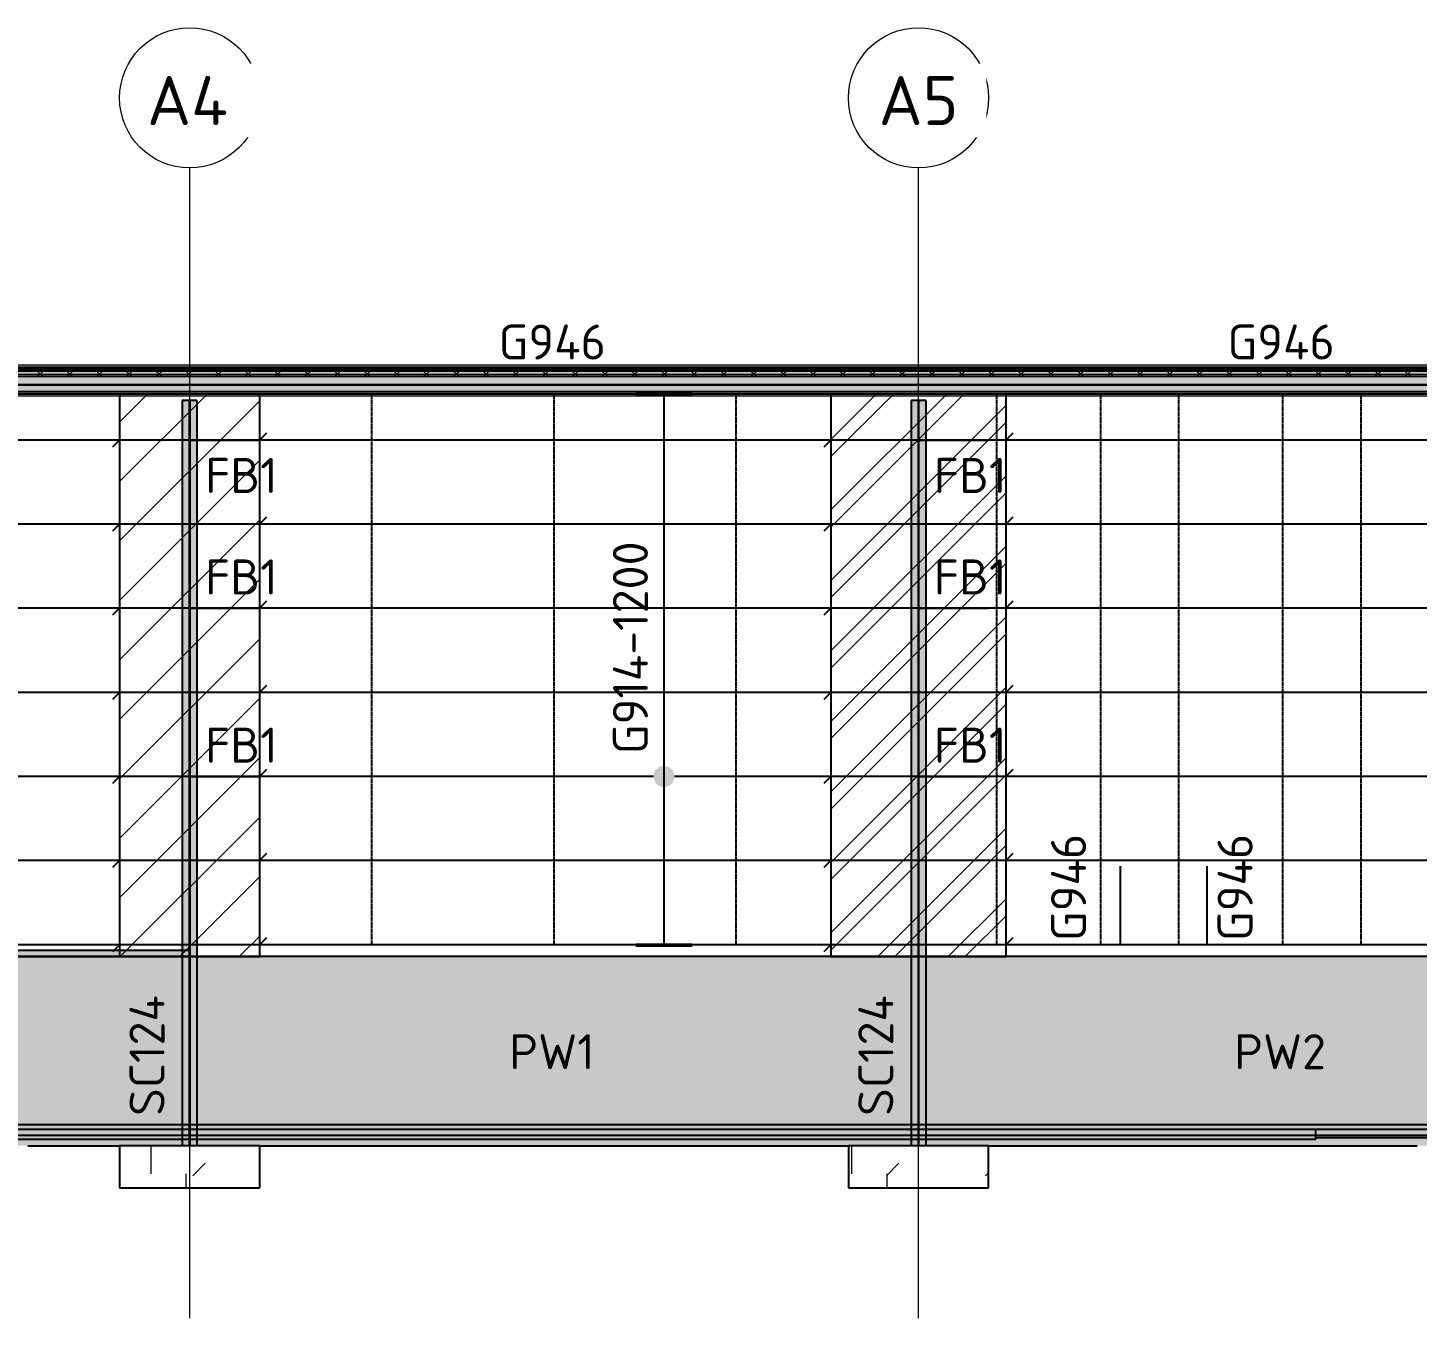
# Model space of a CAD drawing. Header units: millimetres. Extents: x 632 to 421542, y -3890 to 20851.
# Drawn here: x 52541 to 72367, y 2441 to 20851 of the extents above; entities that cross this region are included whole.
import ezdxf

# ---------------------------------------------------------------- set-up
doc = ezdxf.new("R2010")
doc.units = ezdxf.units.MM
for name, pattern in [('Dash', [7, 5, -2]), ('Hidden', [4, 3, -1]), ('Hidden Double', [7, 5, -2]), ('Hidden Half', [3, 2, -1])]:
    doc.linetypes.add(name, pattern=pattern)
for name, color, linetype, lineweight in [('A-010-M_LINE', 90, 'Continuous', 13), ('A-200-A_WALL', 211, 'Continuous', 18), ('A-200-H_WALL', 111, 'Continuous', 13), ('A-200-M_WALL_EXT', 113, 'Continuous', 13), ('A-200-MH_WALL', 110, 'Hidden', 13), ('A-230-H-FLOOR', 190, 'Continuous', 13), ('A-230-M_FLOOR', 192, 'Continuous', 13), ('A-230-MH_FLOOR', 190, 'Hidden Double', 13), ('A-270-M_ROOF', 132, 'Continuous', 13), ('S-160-M_FOUND', 171, 'Continuous', 13), ('S-160-MH_FOUND', 171, 'Hidden Half', 13), ('S-280-A_COLUMN', 171, 'Continuous', 18), ('S-280-A_STRUCT_FRAME', 2, 'Continuous', 18), ('S-280-M_COLUMN', 52, 'Continuous', 13), ('S-280-M_STRUCT_FRAME', 12, 'Continuous', 13), ('S-280-MH_COLUMN', 52, 'Hidden Half', 13), ('Z-000-T_TEXT', 131, 'Continuous', 25), ('Z-030-M_GRID', 191, 'Continuous', 13), ('Z-033_T_GRIDREF', 31, 'Continuous', 13), ('Z-060-M_DETAIL', 92, 'Continuous', 25), ('Z-230-A_LEVEL', 51, 'Continuous', 13)]:
    doc.layers.add(name, color=color, linetype=linetype, lineweight=lineweight)
doc.styles.add('ISOCPEUR_1', font='isocpeur.ttf', dxfattribs={"height": 700})
doc.styles.add('ISOCPEUR_2', font='isocpeur.ttf', dxfattribs={"height": 500})
pattern_1 = [(45, (-968699.5, 0), (-1414.214, 0), [750, -3000]), (45, (-967699.5, 1000), (-1414.214, 0), [750, -3000]), (45, (-966699.5, -300), (-1414.214, 0), [250, -2000]), (90, (-966699.46, 500), (-500, 500), [500, -2000]), (315, (-966699.5, 1000), (0, 2828.43), [500, -3000]), (0, (-967699.5, 1000), (2000, 2000), [300, -1000]), (0, (-970199.5, 2000), (2000, 2000), [300, -2000])]

# ---------------------------------------------------------------- blocks, each defined once
blk = doc.blocks.new('25021-APA-ZZ-ZZ-M3-AR-000001_V3_rvt-1-S6_501-SECTION 1A')
at = {"layer": 'A-270-M_ROOF', "transparency": 33554432}
blk.add_hatch(color=9, dxfattribs=at).paths.add_polyline_path([(-913035, 15996), (-913035, 16037), (-1024751, 16037), (-1024751, 15996), (-918805, 15996)])
at = {"layer": 'A-270-M_ROOF', "lineweight": 5, "transparency": 33554432}
for color, points in [(9, [(-918805, 15971), (-913035, 15971), (-913035, 15996), (-1024751, 15996), (-1024751, 15971), (-925868, 15971)]), (254, [(-913035, 15625), (-913035, 15876), (-1024751, 15876), (-1024751, 15625), (-1021751, 15625), (-1021751, 15648), (-1021661, 15648), (-1021661, 15625), (-918805, 15625)]), (253, [(-913035, 15754), (-913035, 15954), (-1024720, 15954), (-1024720, 15754), (-918805, 15754)]), (253, [(-918805, 15759), (-913035, 15759), (-913035, 15904), (-1024720, 15904), (-1024720, 15759), (-925868, 15759)]), (253, [(-918805, 15766), (-913035, 15766), (-913035, 15899), (-1024720, 15899), (-1024720, 15766), (-925868, 15766)]), (253, [(-913035, 15752), (-913035, 15766), (-1024720, 15766), (-1024720, 15752), (-918805, 15752)]), (253, [(-913035, 15748), (-913035, 15752), (-1024720, 15752), (-1024720, 15748), (-918805, 15748)])]:
    blk.add_hatch(color=color, dxfattribs=at).paths.add_polyline_path(points)
at = {"layer": 'A-270-M_ROOF', "lineweight": 5}
h = blk.add_hatch(dxfattribs=at)
h.set_pattern_fill('FP_5', angle=45, style=0, pattern_type=2)
h.set_pattern_definition([(45, (-968699.46, -5e-07), (-212.132, 212.132), []), (135, (-968699.46, -5e-07), (-212.132, -212.132), [])])
h.paths.add_polyline_path([(-913035, 15876), (-913035, 15996), (-1024751, 15996), (-1024751, 15876), (-918805, 15876)])
at = {"layer": 'A-270-M_ROOF', "lineweight": 5, "transparency": 33554432}
h = blk.add_hatch(color=254, dxfattribs=at)
h.paths.add_polyline_path([(-913035, 15600), (-913035, 15625), (-1021661, 15625), (-1021661, 15600), (-918805, 15600)])
h.paths.add_polyline_path([(-1024751, 15600), (-1021751, 15600), (-1021751, 15625), (-1024751, 15625)])
at = {"layer": 'A-270-M_ROOF', "color": 53, "lineweight": 5}
for p, q in [((-913035, 16037), (-1024751, 16037)), ((-913035, 16011), (-1024751, 16011)), ((-913035, 15996), (-1024751, 15996)), ((-1024751, 15996), (-913035, 15996)), ((-913356, 15971), (-1024751, 15971)), ((-1024751, 15971), (-913356, 15971)), ((-1024751, 15876), (-913035, 15876)), ((-1024712, 15954), (-913356, 15954)), ((-1024712, 15954), (-913356, 15954)), ((-913356, 15904), (-1024712, 15904)), ((-1024712, 15904), (-913356, 15904)), ((-1024712, 15899), (-913356, 15899)), ((-1024712, 15899), (-913356, 15899)), ((-1024712, 15766), (-913356, 15766)), ((-913356, 15763), (-1024712, 15763)), ((-913356, 15759), (-1024712, 15759)), ((-913356, 15759), (-1024712, 15759)), ((-1024712, 15754), (-913356, 15754)), ((-1024712, 15754), (-913356, 15754)), ((-1024712, 15752), (-913356, 15752)), ((-913356, 15748), (-1024712, 15748)), ((-1024751, 15625), (-913035, 15625)), ((-1024712, 15600), (-913356, 15600))]:
    blk.add_line(p, q, dxfattribs=at)
blk = doc.blocks.new('NRP_Column-Steel-UB - SC124 - 530UB82_0-4109968-S6_501-SECTION 1A')
at = {"layer": 'S-280-M_COLUMN', "linetype": 'Hidden Half', "lineweight": 25}
for p, q in [((-1014856, 15532), (-1014856, 4900)), ((-1014846, 4900), (-1014846, 15532))]:
    blk.add_line(p, q, dxfattribs=at)
blk = doc.blocks.new('NRP_Framing-Steel-Purlin C - P946 - EC250-24-4032700-S6_501-SECTION 1A')
at = {"layer": 'S-280-M_STRUCT_FRAME', "color": 1, "lineweight": 25}
blk.add_line((-913017, 15655), (-1024537, 15655), dxfattribs=at)
blk.add_line((-913017, 15655), (-1024537, 15655), dxfattribs=at)
blk = doc.blocks.new('NRP_Framing-Steel-Purlin C - G946 - EC250-24-4111447-S6_501-SECTION 1A')
at = {"layer": 'S-280-M_STRUCT_FRAME', "color": 1, "lineweight": 25}
blk.add_line((-1004464, 15626), (-1014838, 15626), dxfattribs=at)
blk.add_line((-1004464, 15626), (-1014838, 15626), dxfattribs=at)
blk = doc.blocks.new('NRP_Framing-Steel-Purlin C - G946 - EC250-24-4133665-S6_501-SECTION 1A')
at = {"layer": 'S-280-M_STRUCT_FRAME', "color": 1, "lineweight": 25}
blk.add_line((-998751, 8892), (-998751, 7769), dxfattribs=at)
blk.add_line((-998751, 8892), (-998751, 7769), dxfattribs=at)
blk = doc.blocks.new('NRP_Framing-Steel-Purlin C - G946 - EC250-24-4133664-S6_501-SECTION 1A')
at = {"layer": 'S-280-M_STRUCT_FRAME', "color": 1, "lineweight": 25}
blk.add_line((-999289, 8892), (-999289, 7769), dxfattribs=at)
blk.add_line((-999289, 8892), (-999289, 7769), dxfattribs=at)
blk = doc.blocks.new('NRP_Foundation-Pad Footing Fibre _v2_ - PF2 -2400 x 2000 x 600d-V8-S6_501-SECTION 1A')
at = {"layer": 'S-160-M_FOUND'}
h = blk.add_hatch(dxfattribs=at)
h.set_pattern_fill('FP_9', color=256, style=0, pattern_type=2)
h.set_pattern_definition(pattern_1)
h.paths.add_polyline_path([(-995051, 4900), (-995051, 4300), (-993051, 4300), (-993051, 4900)])
at = {"layer": 'S-160-M_FOUND', "lineweight": 25}
for p, q in [((-993051, 4900), (-995051, 4900)), ((-995051, 4900), (-995051, 4300)), ((-993051, 4300), (-993051, 4900)), ((-995051, 4300), (-993051, 4300))]:
    blk.add_line(p, q, dxfattribs=at)
blk = doc.blocks.new('NRP_Foundation-Pad Footing Fibre _v2_ - PF2 -2400 x 2000 x 600d-V9-S6_501-SECTION 1A')
at = {"layer": 'S-160-M_FOUND'}
h = blk.add_hatch(dxfattribs=at)
h.set_pattern_fill('FP_9', color=256, style=0, pattern_type=2)
h.set_pattern_definition(pattern_1)
h.paths.add_polyline_path([(-984651, 4900), (-984651, 4300), (-982651, 4300), (-982651, 4900)])
at = {"layer": 'S-160-M_FOUND', "lineweight": 25}
for p, q in [((-982651, 4900), (-984651, 4900)), ((-984651, 4900), (-984651, 4300)), ((-982651, 4300), (-982651, 4900)), ((-984651, 4300), (-982651, 4300))]:
    blk.add_line(p, q, dxfattribs=at)
blk = doc.blocks.new('NRP_Framing-Steel-PFC - B308 - 250PFC-4014865-S6_501-SECTION 1A')
at = {"layer": 'S-280-M_STRUCT_FRAME', "linetype": 'Dash', "lineweight": 25}
blk.add_hatch(color=256, dxfattribs=at).paths.add_polyline_path([(-1003562, 7600), (-994156, 7600), (-994156, 7690), (-1004347, 7690), (-1004347, 7600)])
for p, q in [((-1004451, 7600), (-1004451, 7690)), ((-1004451, 7690), (-1004347, 7690)), ((-1004451, 7608), (-1004347, 7608)), ((-1004451, 7600), (-1004347, 7600)), ((-1004347, 7608), (-994156, 7608)), ((-994156, 7690), (-994051, 7690)), ((-994156, 7608), (-994051, 7608)), ((-994156, 7600), (-994051, 7600)), ((-994051, 7690), (-994051, 7600))]:
    blk.add_line(p, q, dxfattribs=at)
at = {"layer": 'S-280-M_STRUCT_FRAME', "lineweight": 25}
for p, q in [((-1004347, 7690), (-994156, 7690)), ((-1004347, 7600), (-994156, 7600))]:
    blk.add_line(p, q, dxfattribs=at)
blk = doc.blocks.new('NRP_Framing-Steel-Purlin Z - G914 - EZ250-15-V35-S6_501-SECTION 1A')
at = {"layer": 'S-280-M_STRUCT_FRAME', "color": 150, "lineweight": 25}
for p, q in [((-992956, 15069), (-993056, 14969)), ((-1005701, 14969), (-1005801, 14869)), ((-1004556, 14969), (-1005701, 14969)), ((-994156, 14969), (-1004347, 14969)), ((-993056, 14969), (-993947, 14969))]:
    blk.add_line(p, q, dxfattribs=at)
at = {"layer": 'S-280-M_STRUCT_FRAME', "color": 150, "linetype": 'Dash', "lineweight": 25}
for p, q in [((-1004347, 14969), (-1004556, 14969)), ((-993947, 14969), (-994156, 14969))]:
    blk.add_line(p, q, dxfattribs=at)
blk = doc.blocks.new('NRP_Framing-Steel-Purlin Z - G914 - EZ250-15-V23-S6_501-SECTION 1A')
at = {"layer": 'S-280-M_STRUCT_FRAME', "color": 150, "lineweight": 25}
for p, q in [((-1005701, 7769), (-1005801, 7669)), ((-1004556, 7769), (-1005701, 7769)), ((-999863, 7769), (-1004347, 7769)), ((-994156, 7769), (-999862, 7769)), ((-993056, 7769), (-993947, 7769)), ((-992956, 7869), (-993056, 7769))]:
    blk.add_line(p, q, dxfattribs=at)
at = {"layer": 'S-280-M_STRUCT_FRAME', "color": 150, "linetype": 'Dash', "lineweight": 25}
for p, q in [((-1004347, 7769), (-1004556, 7769)), ((-993947, 7769), (-994156, 7769))]:
    blk.add_line(p, q, dxfattribs=at)
blk = doc.blocks.new('NRP_Framing-Steel-Purlin Z - G914 - EZ250-15-V36-S6_501-SECTION 1A')
at = {"layer": 'S-280-M_STRUCT_FRAME', "color": 150, "lineweight": 25}
for p, q in [((-982306, 15069), (-982406, 14969)), ((-995051, 14969), (-995151, 14869)), ((-994156, 14969), (-995051, 14969)), ((-983756, 14969), (-993947, 14969)), ((-982406, 14969), (-983547, 14969))]:
    blk.add_line(p, q, dxfattribs=at)
at = {"layer": 'S-280-M_STRUCT_FRAME', "color": 150, "linetype": 'Dash', "lineweight": 25}
for p, q in [((-993947, 14969), (-994156, 14969)), ((-983547, 14969), (-983756, 14969))]:
    blk.add_line(p, q, dxfattribs=at)
blk = doc.blocks.new('NRP_Framing-Steel-Purlin Z - G914 - EZ250-15-V24-S6_501-SECTION 1A')
at = {"layer": 'S-280-M_STRUCT_FRAME', "color": 150, "lineweight": 25}
for p, q in [((-995051, 10169), (-995151, 10069)), ((-994156, 10169), (-995051, 10169)), ((-987433, 10169), (-993947, 10169)), ((-983756, 10169), (-987133, 10169)), ((-982406, 10169), (-983547, 10169)), ((-982306, 10269), (-982406, 10169))]:
    blk.add_line(p, q, dxfattribs=at)
at = {"layer": 'S-280-M_STRUCT_FRAME', "color": 150, "linetype": 'Dash', "lineweight": 25}
for p, q in [((-993947, 10169), (-994156, 10169)), ((-983547, 10169), (-983756, 10169))]:
    blk.add_line(p, q, dxfattribs=at)
blk = doc.blocks.new('NRP_Framing-Steel-Purlin Z - G914 - EZ250-15-V25-S6_501-SECTION 1A')
at = {"layer": 'S-280-M_STRUCT_FRAME', "color": 150, "lineweight": 25}
for p, q in [((-995051, 7769), (-995130, 7690)), ((-994156, 7769), (-995051, 7769)), ((-983756, 7769), (-993947, 7769)), ((-982406, 7769), (-983547, 7769)), ((-982306, 7869), (-982406, 7769))]:
    blk.add_line(p, q, dxfattribs=at)
at = {"layer": 'S-280-M_STRUCT_FRAME', "color": 150, "linetype": 'Dash', "lineweight": 25}
for p, q in [((-993947, 7769), (-994156, 7769)), ((-983547, 7769), (-983756, 7769)), ((-995130, 7690), (-995151, 7669))]:
    blk.add_line(p, q, dxfattribs=at)
blk = doc.blocks.new('NRP_Framing-Steel-Purlin Z - G914 - EZ250-15-4113278-S6_501-SECTION 1A')
at = {"layer": 'S-280-M_STRUCT_FRAME', "color": 150, "lineweight": 25}
for p, q in [((-971906, 15069), (-972006, 14969)), ((-984901, 14969), (-985001, 14869)), ((-983756, 14969), (-984901, 14969)), ((-973340, 14969), (-983547, 14969)), ((-972934, 14969), (-973162, 14969)), ((-972006, 14969), (-972830, 14969))]:
    blk.add_line(p, q, dxfattribs=at)
at = {"layer": 'S-280-M_STRUCT_FRAME', "color": 150, "linetype": 'Dash', "lineweight": 25}
for p, q in [((-983547, 14969), (-983756, 14969)), ((-973162, 14969), (-973340, 14969)), ((-972830, 14969), (-972934, 14969))]:
    blk.add_line(p, q, dxfattribs=at)
blk = doc.blocks.new('NRP_Framing-Steel-Purlin Z - G914 - EZ250-15-V37-S6_501-SECTION 1A')
at = {"layer": 'S-280-M_STRUCT_FRAME', "color": 150, "lineweight": 25}
for p, q in [((-984901, 13769), (-985001, 13669)), ((-983756, 13769), (-984901, 13769)), ((-973340, 13769), (-983547, 13769)), ((-972006, 13769), (-973162, 13769)), ((-971906, 13869), (-972006, 13769))]:
    blk.add_line(p, q, dxfattribs=at)
at = {"layer": 'S-280-M_STRUCT_FRAME', "color": 150, "linetype": 'Dash', "lineweight": 25}
for p, q in [((-983547, 13769), (-983756, 13769)), ((-973162, 13769), (-973340, 13769))]:
    blk.add_line(p, q, dxfattribs=at)
blk = doc.blocks.new('NRP_Bridging Plan _v2_ - 3 Rows-4115848-S6_501-SECTION 1A')
at = {"layer": 'Z-060-M_DETAIL', "linetype": 'Hidden'}
for p, q in [((-1001856, 15626), (-1001856, 7769)), ((-999256, 15626), (-999256, 7769)), ((-996656, 15626), (-996656, 7769))]:
    blk.add_line(p, q, dxfattribs=at)
blk = doc.blocks.new('NRP_Extent _v2_ - 1-200-4116200-S6_501-SECTION 1A')
at = {"layer": 'Z-060-M_DETAIL'}
blk.add_hatch(color=256, dxfattribs=at).paths.add_polyline_path([(-987283, 10019), (-987244, 10024), (-987208, 10039), (-987177, 10063), (-987153, 10094), (-987138, 10130), (-987133, 10169), (-987138, 10208), (-987153, 10244), (-987177, 10275), (-987208, 10299), (-987244, 10314), (-987283, 10319), (-987322, 10314), (-987358, 10299), (-987389, 10275), (-987413, 10244), (-987428, 10208), (-987433, 10169), (-987428, 10130), (-987413, 10094), (-987389, 10063), (-987358, 10039), (-987322, 10024)])
at = {"layer": 'Z-060-M_DETAIL', "lineweight": 50}
for p, q in [((-987683, 15621), (-986883, 15621)), ((-987683, 7764), (-986883, 7764))]:
    blk.add_line(p, q, dxfattribs=at)
at = {"layer": 'Z-060-M_DETAIL'}
blk.add_line((-987283, 15621), (-987283, 7764), dxfattribs=at)
blk = doc.blocks.new('Grid - NRP_Grid-Head-320187-S6_501-SECTION 1A')
at = {"layer": 'Z-033_T_GRIDREF'}
blk.add_circle((-1014851, 19851), 1000, dxfattribs=at)
blk = doc.blocks.new('NRP_Fly Brace BN - FB1-4028766-S6_501-SECTION 1A')
at = {"layer": 'Z-000-T_TEXT'}
blk.add_line((-1014851, 7769), (-1013851, 7769), dxfattribs=at)
at = {"layer": 'Z-000-T_TEXT', "lineweight": 13, "insert": (-1014630, 8466), "char_height": 500, "width": 1218.57, "attachment_point": 1, "style": 'ISOCPEUR_2'}
blk.add_mtext('FB1', dxfattribs=at)
blk = doc.blocks.new('NRP_Fly Brace BN - FB1-4067984-S6_501-SECTION 1A')
at = {"layer": 'Z-000-T_TEXT'}
blk.add_line((-1014851, 14969), (-1013851, 14969), dxfattribs=at)
at = {"layer": 'Z-000-T_TEXT', "lineweight": 13, "insert": (-1014630, 14714), "char_height": 500, "width": 1218.57, "attachment_point": 1, "style": 'ISOCPEUR_2'}
blk.add_mtext('FB1', dxfattribs=at)

msp = doc.modelspace()

# ---------------------------------------------------------------- hatches: boundary and pattern name
at = {"layer": 'A-200-H_WALL', "lineweight": 5}
h = msp.add_hatch(color=256, dxfattribs=at)
h.paths.add_polyline_path([(49292, 4900), (54746, 4900), (54746, 5050), (44555, 5050), (44555, 4900), (45451, 4900)])
h.paths.add_polyline_path([(49292, 5200), (50375, 5200), (50375, 7312), (52241, 7312), (52241, 5200), (54746, 5200), (54746, 7600), (49292, 7600), (44555, 6463), (44555, 5200), (45340, 5200)])
h = msp.add_hatch(color=256, dxfattribs=at)
h.paths.add_polyline_path([(59466, 4900), (65146, 4900), (65146, 5050), (54955, 5050), (54955, 4900), (55851, 4900)])
h.paths.add_polyline_path([(59466, 5200), (65146, 5200), (65146, 7600), (54955, 7600), (54955, 5200)])
h = msp.add_hatch(color=256, dxfattribs=at)
h.paths.add_polyline_path([(72667, 4900), (75562, 4900), (75562, 5050), (65355, 5050), (65355, 4900), (72367, 4900)])
h.paths.add_polyline_path([(72667, 5200), (72667, 7312), (74533, 7312), (74533, 5200), (75562, 5200), (75562, 7600), (65355, 7600), (65355, 5200), (66529, 5200)])
at = {"layer": 'A-230-H-FLOOR'}
h = msp.add_hatch(dxfattribs=at)
h.set_pattern_fill('FP_9', color=256, style=0, pattern_type=2)
h.set_pattern_definition([(45, (80202.5, 0), (-1414.214, 0), [750, -3000]), (45, (81202.5, 1000), (-1414.214, 0), [750, -3000]), (45, (82202.5, -300), (-1414.214, 0), [250, -2000]), (90, (82202.53, 500), (-500, 500), [500, -2000]), (315, (82202.5, 1000), (0, 2828.43), [500, -3000]), (0, (81202.5, 1000), (2000, 2000), [300, -1000]), (0, (78702.5, 2000), (2000, 2000), [300, -2000])])
h.paths.add_polyline_path([(130097, 5050), (135740, 5050), (135740, 5200), (25551, 5200), (25551, 5050), (123034, 5050)])
at = {"layer": 'S-280-M_COLUMN', "lineweight": 5}
h = msp.add_hatch(color=256, dxfattribs=at)
h.paths.add_polyline_path([(54832, 4900), (54832, 5050), (54746, 5050), (54746, 4900)])
h.paths.add_polyline_path([(54746, 5200), (54832, 5200), (54832, 15532), (54746, 15532), (54746, 6894)])
h = msp.add_hatch(color=256, dxfattribs=at)
h.paths.add_polyline_path([(54846, 4900), (54844, 5050), (54832, 5050), (54832, 4900), (54845, 4900)])
h.paths.add_polyline_path([(54842, 5200), (54846, 5200), (54844, 15532), (54832, 15532), (54832, 5200), (54840, 5200)])
for points in [[(54846, 4900), (54856, 4900), (54856, 15532), (54846, 15532), (54846, 6894)], [(65246, 4900), (65256, 4900), (65256, 15532), (65246, 15532), (65246, 6894)]]:
    msp.add_hatch(color=256, dxfattribs=at).paths.add_polyline_path(points)
h = msp.add_hatch(color=256, dxfattribs=at)
h.paths.add_polyline_path([(54860, 4900), (54870, 4900), (54870, 5050), (54856, 5050), (54858, 4900), (54858, 4900)])
h.paths.add_polyline_path([(54860, 5200), (54870, 5200), (54870, 15532), (54856, 15532), (54858, 5200), (54858, 5200)])
h = msp.add_hatch(color=256, dxfattribs=at)
h.paths.add_polyline_path([(54955, 4900), (54955, 5050), (54870, 5050), (54870, 4900)])
h.paths.add_polyline_path([(54870, 5200), (54955, 5200), (54955, 15532), (54870, 15532), (54870, 6894)])
h = msp.add_hatch(color=256, dxfattribs=at)
h.paths.add_polyline_path([(65232, 4900), (65232, 5050), (65146, 5050), (65146, 4900)])
h.paths.add_polyline_path([(65146, 5200), (65232, 5200), (65232, 15532), (65146, 15532), (65146, 6894)])
h = msp.add_hatch(color=256, dxfattribs=at)
h.paths.add_polyline_path([(65246, 4900), (65244, 5050), (65232, 5050), (65232, 4900), (65245, 4900)])
h.paths.add_polyline_path([(65242, 5200), (65246, 5200), (65244, 15532), (65232, 15532), (65232, 5200), (65240, 5200)])
h = msp.add_hatch(color=256, dxfattribs=at)
h.paths.add_polyline_path([(65260, 4900), (65270, 4900), (65270, 5050), (65256, 5050), (65258, 4900), (65258, 4900)])
h.paths.add_polyline_path([(65260, 5200), (65270, 5200), (65270, 15532), (65256, 15532), (65258, 5200), (65258, 5200)])
h = msp.add_hatch(color=256, dxfattribs=at)
h.paths.add_polyline_path([(65355, 4900), (65355, 5050), (65270, 5050), (65270, 4900)])
h.paths.add_polyline_path([(65270, 5200), (65355, 5200), (65355, 15532), (65270, 15532), (65270, 6894)])
at = {"layer": 'Z-060-M_DETAIL', "lineweight": 18}
h = msp.add_hatch(dxfattribs=at)
h.set_pattern_fill('FP_13', color=8, style=0, pattern_type=2)
h.set_pattern_definition([(45, (80202.5, 0), (-424.264, 424.264), [])])
h.paths.add_polyline_path([(53851, 7600), (55851, 7600), (55851, 15626), (53851, 15626), (53851, 8745)])
h = msp.add_hatch(dxfattribs=at)
h.set_pattern_fill('FP_12', color=8, style=0, pattern_type=2)
h.set_pattern_definition([(45, (80202.5, 0), (-502.894, 502.894), []), (45, (80202.5, 762), (-502.894, 502.894), [])])
h.paths.add_polyline_path([(64001, 7600), (66501, 7600), (66501, 15626), (64001, 15626), (64001, 8745)])

# ---------------------------------------------------------------- linework, layer by layer
at = {"layer": 'A-010-M_LINE', "lineweight": 25}
for p, q in [((55851, 15626), (53851, 15626)), ((53851, 15626), (53851, 7600)), ((55851, 7600), (55851, 15626)), ((66501, 15626), (64001, 15626)), ((64001, 15626), (64001, 7600)), ((66501, 7600), (66501, 15626)), ((53851, 7600), (55851, 7600)), ((64001, 7600), (66501, 7600))]:
    msp.add_line(p, q, dxfattribs=at)
at = {"layer": 'A-200-M_WALL_EXT', "lineweight": 25}
for p, q in [((54746, 7600), (49292, 7600)), ((65146, 7600), (54955, 7600)), ((75562, 7600), (65355, 7600)), ((52541, 4900), (53851, 4900)), ((55851, 4900), (64251, 4900)), ((66251, 4900), (72367, 4900))]:
    msp.add_line(p, q, dxfattribs=at)
at = {"layer": 'A-200-MH_WALL', "lineweight": 25}
for p, q in [((54851, 7600), (54746, 7600)), ((54955, 7600), (54851, 7600)), ((54851, 7600), (54851, 4900)), ((54851, 4900), (54851, 7600)), ((65251, 7600), (65146, 7600)), ((65355, 7600), (65251, 7600)), ((65251, 7600), (65251, 4900)), ((65251, 4900), (65251, 7600))]:
    msp.add_line(p, q, dxfattribs=at)
at = {"layer": 'A-230-M_FLOOR', "lineweight": 25}
for p, q in [((135740, 5200), (25551, 5200)), ((25551, 5050), (135740, 5050))]:
    msp.add_line(p, q, dxfattribs=at)
at = {"layer": 'A-230-MH_FLOOR', "lineweight": 25}
for p, q in [((36834, 5140), (70914, 5140)), ((36834, 5140), (78151, 5140)), ((70914, 4990), (36834, 4990)), ((70914, 4990), (36834, 4990)), ((70914, 5140), (70914, 5020)), ((70914, 5140), (70914, 4990)), ((70914, 5140), (70914, 4990)), ((70914, 5020), (78151, 5020))]:
    msp.add_line(p, q, dxfattribs=at)
at = {"layer": 'S-280-M_COLUMN', "lineweight": 25}
for p, q in [((54746, 15532), (54746, 5200)), ((54832, 15532), (54746, 15532)), ((54846, 15532), (54832, 15532)), ((54856, 15532), (54846, 15532)), ((54870, 15532), (54856, 15532)), ((54955, 15532), (54870, 15532)), ((54955, 15532), (54955, 5200)), ((65146, 15532), (65146, 5200)), ((65232, 15532), (65146, 15532)), ((65246, 15532), (65232, 15532)), ((65256, 15532), (65246, 15532)), ((65270, 15532), (65256, 15532)), ((65355, 15532), (65270, 15532)), ((65355, 15532), (65355, 5200)), ((54746, 5050), (54746, 4900)), ((54955, 5050), (54955, 4900)), ((65146, 5050), (65146, 4900)), ((65355, 5050), (65355, 4900)), ((54846, 4900), (54856, 4900)), ((65246, 4900), (65256, 4900))]:
    msp.add_line(p, q, dxfattribs=at)
at = {"layer": 'S-280-MH_COLUMN', "lineweight": 25}
for p, q in [((54746, 5200), (54746, 5050)), ((54955, 5200), (54955, 5050)), ((65146, 5200), (65146, 5050)), ((65355, 5200), (65355, 5050))]:
    msp.add_line(p, q, dxfattribs=at)
at = {"layer": 'Z-030-M_GRID'}
for p, q in [((54851, 2441), (54851, 18851)), ((65251, 2441), (65251, 18851))]:
    msp.add_line(p, q, dxfattribs=at)
at = {"layer": 'Z-230-A_LEVEL'}
msp.add_line((21691, 5200), (142279, 5200), dxfattribs=at)

# ---------------------------------------------------------------- block references
at = {"lineweight": 5}
msp.add_blockref('25021-APA-ZZ-ZZ-M3-AR-000001_V3_rvt-1-S6_501-SECTION 1A', (1048902, 0), dxfattribs=at)
at = {"layer": 'S-160-MH_FOUND', "lineweight": 25}
for name in ['NRP_Foundation-Pad Footing Fibre _v2_ - PF2 -2400 x 2000 x 600d-V8-S6_501-SECTION 1A', 'NRP_Foundation-Pad Footing Fibre _v2_ - PF2 -2400 x 2000 x 600d-V9-S6_501-SECTION 1A']:
    msp.add_blockref(name, (1048902, 0), dxfattribs=at)
at = {"layer": 'S-280-M_COLUMN', "linetype": 'Hidden Half', "lineweight": 25}
for p in [(1069702, 0), (1080102, 0)]:
    msp.add_blockref('NRP_Column-Steel-UB - SC124 - 530UB82_0-4109968-S6_501-SECTION 1A', p, dxfattribs=at)
at = {"layer": 'S-280-M_STRUCT_FRAME', "color": 1, "lineweight": 25}
for name, p in [('NRP_Framing-Steel-Purlin C - P946 - EC250-24-4032700-S6_501-SECTION 1A', (1048902, 0)), ('NRP_Framing-Steel-Purlin C - G946 - EC250-24-4111447-S6_501-SECTION 1A', (1059302, 0)), ('NRP_Framing-Steel-Purlin C - G946 - EC250-24-4111447-S6_501-SECTION 1A', (1069702, 0)), ('NRP_Framing-Steel-Purlin C - G946 - EC250-24-4111447-S6_501-SECTION 1A', (1080102, 0)), ('NRP_Framing-Steel-Purlin C - G946 - EC250-24-4133664-S6_501-SECTION 1A', (1067418, 0)), ('NRP_Framing-Steel-Purlin C - G946 - EC250-24-4133665-S6_501-SECTION 1A', (1068118, 0))]:
    msp.add_blockref(name, p, dxfattribs=at)
at = {"layer": 'S-280-M_STRUCT_FRAME', "color": 150, "lineweight": 25}
for name, p in [('NRP_Framing-Steel-Purlin Z - G914 - EZ250-15-V35-S6_501-SECTION 1A', (1048902, 0)), ('NRP_Framing-Steel-Purlin Z - G914 - EZ250-15-V36-S6_501-SECTION 1A', (1048902, 0)), ('NRP_Framing-Steel-Purlin Z - G914 - EZ250-15-4113278-S6_501-SECTION 1A', (1048902, 0)), ('NRP_Framing-Steel-Purlin Z - G914 - EZ250-15-V35-S6_501-SECTION 1A', (1048902, -1200)), ('NRP_Framing-Steel-Purlin Z - G914 - EZ250-15-V36-S6_501-SECTION 1A', (1048902, -1200)), ('NRP_Framing-Steel-Purlin Z - G914 - EZ250-15-V37-S6_501-SECTION 1A', (1048902, 0)), ('NRP_Framing-Steel-Purlin Z - G914 - EZ250-15-V35-S6_501-SECTION 1A', (1048902, -2400)), ('NRP_Framing-Steel-Purlin Z - G914 - EZ250-15-V36-S6_501-SECTION 1A', (1048902, -2400)), ('NRP_Framing-Steel-Purlin Z - G914 - EZ250-15-V37-S6_501-SECTION 1A', (1048902, -1200)), ('NRP_Framing-Steel-Purlin Z - G914 - EZ250-15-V35-S6_501-SECTION 1A', (1048902, -3600)), ('NRP_Framing-Steel-Purlin Z - G914 - EZ250-15-V36-S6_501-SECTION 1A', (1048902, -3600)), ('NRP_Framing-Steel-Purlin Z - G914 - EZ250-15-V37-S6_501-SECTION 1A', (1048902, -2400)), ('NRP_Framing-Steel-Purlin Z - G914 - EZ250-15-V35-S6_501-SECTION 1A', (1048902, -4800)), ('NRP_Framing-Steel-Purlin Z - G914 - EZ250-15-V24-S6_501-SECTION 1A', (1048902, 0)), ('NRP_Framing-Steel-Purlin Z - G914 - EZ250-15-V37-S6_501-SECTION 1A', (1048902, -3600)), ('NRP_Framing-Steel-Purlin Z - G914 - EZ250-15-V35-S6_501-SECTION 1A', (1048902, -6000)), ('NRP_Framing-Steel-Purlin Z - G914 - EZ250-15-V36-S6_501-SECTION 1A', (1048902, -6000)), ('NRP_Framing-Steel-Purlin Z - G914 - EZ250-15-V37-S6_501-SECTION 1A', (1048902, -4800)), ('NRP_Framing-Steel-Purlin Z - G914 - EZ250-15-V23-S6_501-SECTION 1A', (1048902, 0)), ('NRP_Framing-Steel-Purlin Z - G914 - EZ250-15-V25-S6_501-SECTION 1A', (1048902, 0)), ('NRP_Framing-Steel-Purlin Z - G914 - EZ250-15-V37-S6_501-SECTION 1A', (1048902, -6000))]:
    msp.add_blockref(name, p, dxfattribs=at)
at = {"layer": 'S-280-M_STRUCT_FRAME', "linetype": 'Dash', "lineweight": 25}
msp.add_blockref('NRP_Framing-Steel-PFC - B308 - 250PFC-4014865-S6_501-SECTION 1A', (1048902, 0), dxfattribs=at)
at = {"layer": 'Z-000-T_TEXT', "lineweight": 13}
for name, p in [('NRP_Fly Brace BN - FB1-4067984-S6_501-SECTION 1A', (1069702, 0)), ('NRP_Fly Brace BN - FB1-4067984-S6_501-SECTION 1A', (1080102, 0)), ('NRP_Fly Brace BN - FB1-4028766-S6_501-SECTION 1A', (1069702, 4800)), ('NRP_Fly Brace BN - FB1-4028766-S6_501-SECTION 1A', (1080102, 4800)), ('NRP_Fly Brace BN - FB1-4028766-S6_501-SECTION 1A', (1069702, 2400)), ('NRP_Fly Brace BN - FB1-4028766-S6_501-SECTION 1A', (1080102, 2400))]:
    msp.add_blockref(name, p, dxfattribs=at)
at = {"layer": 'Z-033_T_GRIDREF'}
for p in [(1069702, 0), (1080102, 0)]:
    msp.add_blockref('Grid - NRP_Grid-Head-320187-S6_501-SECTION 1A', p, dxfattribs=at)
at = {"layer": 'Z-060-M_DETAIL', "linetype": 'Hidden'}
for p in [(1059302, 0), (1068218, 0), (1069702, 0)]:
    msp.add_blockref('NRP_Bridging Plan _v2_ - 3 Rows-4115848-S6_501-SECTION 1A', p, dxfattribs=at)
at = {"layer": 'Z-060-M_DETAIL'}
msp.add_blockref('NRP_Extent _v2_ - 1-200-4116200-S6_501-SECTION 1A', (1048902, 0), dxfattribs=at)

# ---------------------------------------------------------------- texts
at = {"layer": 'A-200-A_WALL', "lineweight": 13, "char_height": 500, "attachment_point": 1, "style": 'ISOCPEUR_2'}
for s, insert, width in [('PW1', (59411, 6493), 1459.07), ('PW2', (69755, 6493), 1587.34)]:
    msp.add_mtext(s, dxfattribs=dict(at, insert=insert, width=width))
at = {"layer": 'S-280-A_COLUMN', "lineweight": 13, "char_height": 500, "width": 2132.49, "attachment_point": 1, "rotation": 90, "style": 'ISOCPEUR_2'}
for insert in [(53992, 5327), (64392, 5327)]:
    msp.add_mtext('SC124', dxfattribs=dict(at, insert=insert))
at = {"layer": 'S-280-A_STRUCT_FRAME', "lineweight": 13, "char_height": 500, "attachment_point": 1, "style": 'ISOCPEUR_2'}
for s, insert, width, rotation in [('G946', (59260, 16618), 1827.85, 360), ('G946', (69660, 16618), 1827.85, 360), ('G914-1200', (60890, 10487), 3735.86, 90), ('G946', (67142, 7821), 1827.85, 90), ('G946', (69519, 7821), 1827.85, 90)]:
    msp.add_mtext(s, dxfattribs=dict(at, insert=insert, width=width, rotation=rotation))

# ---------------------------------------------------------------- next in the draw order: texts
at = {"layer": 'Z-033_T_GRIDREF', "char_height": 700, "attachment_point": 1, "style": 'ISOCPEUR_1', "bg_fill": 3, "box_fill_scale": 1.25, "bg_fill_color": 256, "bg_fill_true_color": 13158600, "bg_fill_transparency": 0}
for s, insert, width in [('A4', (54242, 20163), 1459.07), ('A5', (64682, 20163), 1362.87)]:
    msp.add_mtext(s, dxfattribs=dict(at, insert=insert, width=width))

doc.saveas('drawing.dxf')
